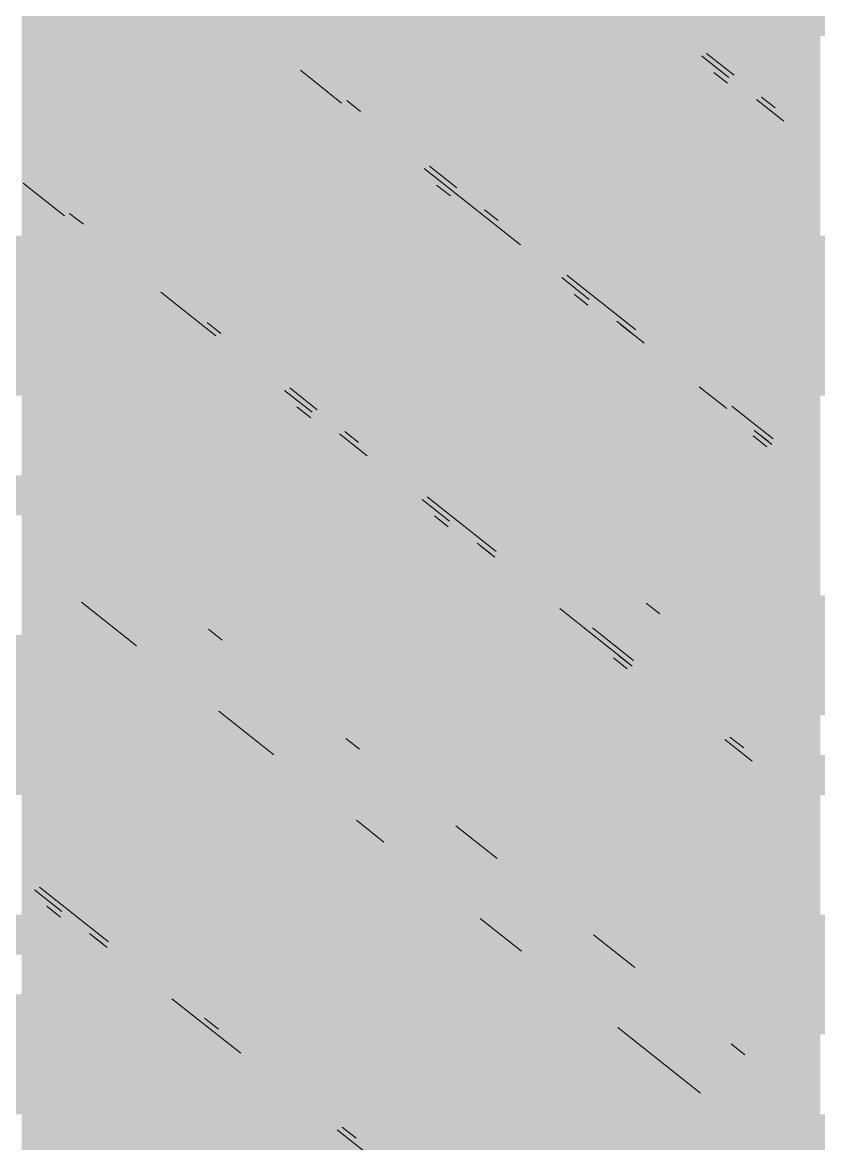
# Paper-space layout '03 3D Building and Roof' of a CAD drawing. Header units: millimetres. Extents: x 5 to 415, y 5 to 292.
# Drawn here: x 260.909 to 262.83, y 83.604 to 86.311 of the extents above; entities that cross this region are included whole.
import ezdxf

# ---------------------------------------------------------------- set-up
doc = ezdxf.new("R2010")
doc.units = ezdxf.units.MM
doc.layers.add('EXISTING', color=7, linetype='Continuous')
doc.layers.add('IMAGES', color=7, linetype='Continuous')

# ---------------------------------------------------------------- blocks, each defined once
blk = doc.blocks.new('SHEET_03')
at = {"layer": 'EXISTING', "color": 250, "lineweight": 9}
for p, q in [((262.5474, 86.2302), (262.6138, 86.1775)), ((262.6263, 86.1834), (262.5599, 86.2361)), ((261.5797, 86.1952), (261.6793, 86.1161)), ((262.6107, 86.1639), (262.5775, 86.1903)), ((261.725, 86.0957), (261.6918, 86.122)), ((262.6802, 86.1249), (262.7466, 86.0722)), ((262.7259, 86.1044), (262.6927, 86.1307)), ((261.8785, 85.9581), (262.1109, 85.7737)), ((261.9574, 85.9113), (261.891, 85.964)), ((260.9108, 85.9231), (261.0104, 85.844)), ((261.9418, 85.8918), (261.9086, 85.9181)), ((261.0561, 85.8236), (261.0229, 85.8499)), ((262.057, 85.8323), (262.0238, 85.8586)), ((262.3889, 85.5689), (262.2229, 85.7006)), ((262.2105, 85.6947), (262.2769, 85.642)), ((261.2428, 85.6597), (261.3756, 85.5543)), ((262.2737, 85.6284), (262.2405, 85.6548)), ((261.3881, 85.5602), (261.3549, 85.5865)), ((262.3432, 85.5894), (262.4096, 85.5367)), ((262.3858, 85.5553), (262.3526, 85.5816)), ((261.6204, 85.3758), (261.554, 85.4285)), ((262.5424, 85.4313), (262.6088, 85.3787)), ((261.5416, 85.4226), (261.6079, 85.3699)), ((261.6048, 85.3563), (261.5716, 85.3827)), ((262.7209, 85.3055), (262.6213, 85.3845)), ((261.72, 85.2968), (261.6868, 85.3231)), ((262.6752, 85.326), (262.7084, 85.2996)), ((261.6743, 85.3173), (261.7407, 85.2646)), ((262.7053, 85.286), (262.6721, 85.3124)), ((262.7177, 85.2919), (262.6845, 85.3182)), ((261.8735, 85.1592), (261.9399, 85.1065)), ((262.052, 85.0334), (261.886, 85.1651)), ((261.9368, 85.0929), (261.9036, 85.1193)), ((262.0063, 85.0539), (262.0395, 85.0275)), ((262.0488, 85.0198), (262.0156, 85.0461)), ((261.0512, 84.9113), (261.184, 84.806)), ((262.2055, 84.8958), (262.3714, 84.7641)), ((262.4475, 84.8828), (262.4143, 84.9091)), ((261.3909, 84.8193), (261.3577, 84.8456)), ((262.3839, 84.77), (262.2843, 84.849)), ((262.3808, 84.7564), (262.3476, 84.7827)), ((262.3683, 84.7505), (262.3351, 84.7769)), ((261.3832, 84.648), (261.516, 84.5426)), ((261.7228, 84.5559), (261.6897, 84.5822)), ((262.6038, 84.5798), (262.6702, 84.5271)), ((262.6495, 84.5593), (262.6163, 84.5856)), ((261.7151, 84.3846), (261.7815, 84.3319)), ((262.0548, 84.2925), (261.9552, 84.3715)), ((260.938, 84.2169), (261.0044, 84.1643)), ((261.1165, 84.0911), (260.9505, 84.2228)), ((261.0012, 84.1506), (260.9681, 84.177)), ((262.0139, 84.1475), (262.1135, 84.0685)), ((261.0708, 84.1116), (261.104, 84.0852)), ((261.1133, 84.0775), (261.0801, 84.1038)), ((262.3868, 84.0291), (262.2872, 84.1081)), ((261.2699, 83.9536), (261.4359, 83.8219)), ((261.382, 83.8804), (261.3488, 83.9067)), ((262.3458, 83.8841), (262.545, 83.7261)), ((262.6523, 83.8184), (262.6191, 83.8447)), ((261.714, 83.617), (261.6808, 83.6433)), ((261.6683, 83.6375), (261.7347, 83.5848))]:
    blk.add_line(p, q, dxfattribs=at)
at = {"layer": 'IMAGES', "color": 7}
for points in [[(260.9073, 86.1813), (261.2927, 86.1813), (260.9073, 86.3741), (261.2927, 86.3741)], [(261.2927, 86.2777), (261.4855, 86.2777), (261.2927, 86.3741), (261.4855, 86.3741)], [(261.4855, 86.2777), (261.5818, 86.2777), (261.4855, 86.3741), (261.5818, 86.3741)], [(261.5818, 86.2777), (261.6782, 86.2777), (261.5818, 86.3741), (261.6782, 86.3741)], [(261.6782, 86.2777), (262.16, 86.2777), (261.6782, 86.3741), (262.16, 86.3741)], [(262.16, 86.2777), (262.2564, 86.2777), (262.16, 86.3741), (262.2564, 86.3741)], [(262.2564, 86.2777), (262.3527, 86.2777), (262.2564, 86.3741), (262.3527, 86.3741)], [(262.3527, 86.2777), (262.5455, 86.2777), (262.3527, 86.3741), (262.5455, 86.3741)], [(262.5455, 86.2777), (262.6418, 86.2777), (262.5455, 86.3741), (262.6418, 86.3741)], [(262.6418, 86.2777), (263.22, 86.2777), (262.6418, 86.3741), (263.22, 86.3741)], [(261.2927, 86.1813), (261.3891, 86.1813), (261.2927, 86.2777), (261.3891, 86.2777)], [(261.3891, 86.1813), (261.4855, 86.1813), (261.3891, 86.2777), (261.4855, 86.2777)], [(261.4855, 86.1813), (261.5818, 86.1813), (261.4855, 86.2777), (261.5818, 86.2777)], [(261.5818, 86.1813), (261.6782, 86.1813), (261.5818, 86.2777), (261.6782, 86.2777)], [(261.6782, 86.1813), (261.7745, 86.1813), (261.6782, 86.2777), (261.7745, 86.2777)], [(261.7745, 86.1813), (262.2564, 86.1813), (261.7745, 86.2777), (262.2564, 86.2777)], [(262.2564, 86.1813), (262.3527, 86.1813), (262.2564, 86.2777), (262.3527, 86.2777)], [(262.3527, 86.1813), (262.4491, 86.1813), (262.3527, 86.2777), (262.4491, 86.2777)], [(262.4491, 86.1813), (262.6418, 86.1813), (262.4491, 86.2777), (262.6418, 86.2777)], [(262.6418, 86.1813), (262.7382, 86.1813), (262.6418, 86.2777), (262.7382, 86.2777)], [(262.7382, 86.1813), (262.8345, 86.1813), (262.7382, 86.2777), (262.8345, 86.2777)], [(260.9073, 86.0849), (261.0036, 86.0849), (260.9073, 86.1813), (261.0036, 86.1813)], [(261.0036, 86.0849), (261.1, 86.0849), (261.0036, 86.1813), (261.1, 86.1813)], [(261.1, 86.0849), (261.5818, 86.0849), (261.1, 86.1813), (261.5818, 86.1813)], [(261.5818, 86.0849), (261.7745, 86.0849), (261.5818, 86.1813), (261.7745, 86.1813)], [(261.7745, 86.0849), (261.8709, 86.0849), (261.7745, 86.1813), (261.8709, 86.1813)], [(261.8709, 86.0849), (262.4491, 86.0849), (261.8709, 86.1813), (262.4491, 86.1813)], [(262.4491, 86.0849), (262.5455, 86.0849), (262.4491, 86.1813), (262.5455, 86.1813)], [(262.5455, 86.0849), (262.7382, 86.0849), (262.5455, 86.1813), (262.7382, 86.1813)], [(262.7382, 86.0849), (262.8345, 86.0849), (262.7382, 86.1813), (262.8345, 86.1813)], [(260.9073, 85.9885), (261.0036, 85.9885), (260.9073, 86.0849), (261.0036, 86.0849)], [(261.0036, 85.9885), (261.1, 85.9885), (261.0036, 86.0849), (261.1, 86.0849)], [(261.1, 85.9885), (261.1964, 85.9885), (261.1, 86.0849), (261.1964, 86.0849)], [(261.1964, 85.9885), (261.2927, 85.9885), (261.1964, 86.0849), (261.2927, 86.0849)], [(261.2927, 85.9885), (261.5818, 85.9885), (261.2927, 86.0849), (261.5818, 86.0849)], [(261.5818, 85.9885), (261.6782, 85.9885), (261.5818, 86.0849), (261.6782, 86.0849)], [(261.6782, 85.9885), (261.7745, 85.9885), (261.6782, 86.0849), (261.7745, 86.0849)], [(261.7745, 85.9885), (261.8709, 85.9885), (261.7745, 86.0849), (261.8709, 86.0849)], [(261.8709, 85.9885), (261.9673, 85.9885), (261.8709, 86.0849), (261.9673, 86.0849)], [(261.9673, 85.9885), (262.0636, 85.9885), (261.9673, 86.0849), (262.0636, 86.0849)], [(262.0636, 85.9885), (262.5455, 85.9885), (262.0636, 86.0849), (262.5455, 86.0849)], [(262.5455, 85.9885), (262.6418, 85.9885), (262.5455, 86.0849), (262.6418, 86.0849)], [(262.6418, 85.9885), (262.7382, 85.9885), (262.6418, 86.0849), (262.7382, 86.0849)], [(262.7382, 85.9885), (262.8345, 85.9885), (262.7382, 86.0849), (262.8345, 86.0849)], [(260.9073, 85.8921), (261.0036, 85.8921), (260.9073, 85.9885), (261.0036, 85.9885)], [(261.0036, 85.8921), (261.1, 85.8921), (261.0036, 85.9885), (261.1, 85.9885)], [(261.1, 85.8921), (261.1964, 85.8921), (261.1, 85.9885), (261.1964, 85.9885)], [(261.1964, 85.8921), (261.2927, 85.8921), (261.1964, 85.9885), (261.2927, 85.9885)], [(261.2927, 85.8921), (261.3891, 85.8921), (261.2927, 85.9885), (261.3891, 85.9885)], [(261.3891, 85.8921), (261.6782, 85.8921), (261.3891, 85.9885), (261.6782, 85.9885)], [(261.6782, 85.8921), (261.7745, 85.8921), (261.6782, 85.9885), (261.7745, 85.9885)], [(261.7745, 85.8921), (261.9673, 85.8921), (261.7745, 85.9885), (261.9673, 85.9885)], [(261.9673, 85.8921), (262.0636, 85.8921), (261.9673, 85.9885), (262.0636, 85.9885)], [(262.0636, 85.8921), (262.16, 85.8921), (262.0636, 85.9885), (262.16, 85.9885)], [(262.16, 85.8921), (262.6418, 85.8921), (262.16, 85.9885), (262.6418, 85.9885)], [(262.6418, 85.8921), (262.7382, 85.8921), (262.6418, 85.9885), (262.7382, 85.9885)], [(262.7382, 85.8921), (262.8345, 85.8921), (262.7382, 85.9885), (262.8345, 85.9885)], [(260.9073, 85.7957), (261.0036, 85.7957), (260.9073, 85.8921), (261.0036, 85.8921)], [(261.0036, 85.7957), (261.1, 85.7957), (261.0036, 85.8921), (261.1, 85.8921)], [(261.1, 85.7957), (261.1964, 85.7957), (261.1, 85.8921), (261.1964, 85.8921)], [(261.1964, 85.7957), (261.2927, 85.7957), (261.1964, 85.8921), (261.2927, 85.8921)], [(261.2927, 85.7957), (261.4855, 85.7957), (261.2927, 85.8921), (261.4855, 85.8921)], [(261.4855, 85.7957), (261.7745, 85.7957), (261.4855, 85.8921), (261.7745, 85.8921)], [(261.7745, 85.7957), (261.8709, 85.7957), (261.7745, 85.8921), (261.8709, 85.8921)], [(261.8709, 85.7957), (261.9673, 85.7957), (261.8709, 85.8921), (261.9673, 85.8921)], [(261.9673, 85.7957), (262.0636, 85.7957), (261.9673, 85.8921), (262.0636, 85.8921)], [(262.0636, 85.7957), (262.16, 85.7957), (262.0636, 85.8921), (262.16, 85.8921)], [(262.16, 85.7957), (262.2564, 85.7957), (262.16, 85.8921), (262.2564, 85.8921)], [(262.2564, 85.7957), (262.3527, 85.7957), (262.2564, 85.8921), (262.3527, 85.8921)], [(262.3527, 85.7957), (262.8345, 85.7957), (262.3527, 85.8921), (262.8345, 85.8921)], [(260.4255, 85.6993), (261.0036, 85.6993), (260.4255, 85.7957), (261.0036, 85.7957)], [(261.0036, 85.6029), (261.1, 85.6029), (261.0036, 85.7957), (261.1, 85.7957)], [(261.1, 85.6993), (261.1964, 85.6993), (261.1, 85.7957), (261.1964, 85.7957)], [(261.1964, 85.6993), (261.2927, 85.6993), (261.1964, 85.7957), (261.2927, 85.7957)], [(261.2927, 85.6993), (261.3891, 85.6993), (261.2927, 85.7957), (261.3891, 85.7957)], [(261.3891, 85.6993), (261.4855, 85.6993), (261.3891, 85.7957), (261.4855, 85.7957)], [(261.4855, 85.6993), (261.5818, 85.6993), (261.4855, 85.7957), (261.5818, 85.7957)], [(261.5818, 85.6993), (261.8709, 85.6993), (261.5818, 85.7957), (261.8709, 85.7957)], [(261.8709, 85.6993), (261.9673, 85.6993), (261.8709, 85.7957), (261.9673, 85.7957)], [(261.9673, 85.6993), (262.0636, 85.6993), (261.9673, 85.7957), (262.0636, 85.7957)], [(262.0636, 85.6993), (262.16, 85.6993), (262.0636, 85.7957), (262.16, 85.7957)], [(262.16, 85.6993), (262.3527, 85.6993), (262.16, 85.7957), (262.3527, 85.7957)], [(262.3527, 85.6993), (262.4491, 85.6993), (262.3527, 85.7957), (262.4491, 85.7957)], [(262.4491, 85.6993), (263.0273, 85.6993), (262.4491, 85.7957), (263.0273, 85.7957)], [(260.6182, 85.6029), (261.0036, 85.6029), (260.6182, 85.6993), (261.0036, 85.6993)], [(261.1, 85.6029), (261.2927, 85.6029), (261.1, 85.6993), (261.2927, 85.6993)], [(261.2927, 85.6029), (261.3891, 85.6029), (261.2927, 85.6993), (261.3891, 85.6993)], [(261.3891, 85.6029), (261.4855, 85.6029), (261.3891, 85.6993), (261.4855, 85.6993)], [(261.4855, 85.6029), (261.5818, 85.6029), (261.4855, 85.6993), (261.5818, 85.6993)], [(261.5818, 85.6029), (261.6782, 85.6029), (261.5818, 85.6993), (261.6782, 85.6993)], [(261.6782, 85.6029), (262.0636, 85.6029), (261.6782, 85.6993), (262.0636, 85.6993)], [(262.0636, 85.6029), (262.16, 85.6029), (262.0636, 85.6993), (262.16, 85.6993)], [(262.16, 85.6029), (262.3527, 85.6029), (262.16, 85.6993), (262.3527, 85.6993)], [(262.3527, 85.6029), (262.4491, 85.6029), (262.3527, 85.6993), (262.4491, 85.6993)], [(262.4491, 85.6029), (262.5455, 85.6029), (262.4491, 85.6993), (262.5455, 85.6993)], [(262.5455, 85.6029), (263.0273, 85.6029), (262.5455, 85.6993), (263.0273, 85.6993)], [(260.7145, 85.5065), (261.1, 85.5065), (260.7145, 85.6029), (261.1, 85.6029)], [(261.1, 85.5065), (261.2927, 85.5065), (261.1, 85.6029), (261.2927, 85.6029)], [(261.2927, 85.5065), (261.3891, 85.5065), (261.2927, 85.6029), (261.3891, 85.6029)], [(261.3891, 85.5065), (261.4855, 85.5065), (261.3891, 85.6029), (261.4855, 85.6029)], [(261.4855, 85.5065), (261.5818, 85.5065), (261.4855, 85.6029), (261.5818, 85.6029)], [(261.5818, 85.5065), (261.6782, 85.5065), (261.5818, 85.6029), (261.6782, 85.6029)], [(261.6782, 85.5065), (261.7745, 85.5065), (261.6782, 85.6029), (261.7745, 85.6029)], [(261.7745, 85.5065), (261.8709, 85.5065), (261.7745, 85.6029), (261.8709, 85.6029)], [(261.8709, 85.5065), (262.16, 85.5065), (261.8709, 85.6029), (262.16, 85.6029)], [(262.16, 85.5065), (262.2564, 85.5065), (262.16, 85.6029), (262.2564, 85.6029)], [(262.2564, 85.5065), (262.4491, 85.5065), (262.2564, 85.6029), (262.4491, 85.6029)], [(262.4491, 85.5065), (262.5455, 85.5065), (262.4491, 85.6029), (262.5455, 85.6029)], [(262.5455, 85.5065), (262.6418, 85.5065), (262.5455, 85.6029), (262.6418, 85.6029)], [(262.6418, 85.5065), (263.1236, 85.5065), (262.6418, 85.6029), (263.1236, 85.6029)], [(260.8109, 85.4101), (261.2927, 85.4101), (260.8109, 85.5065), (261.2927, 85.5065)], [(261.2927, 85.4101), (261.3891, 85.4101), (261.2927, 85.5065), (261.3891, 85.5065)], [(261.3891, 85.4101), (261.4855, 85.4101), (261.3891, 85.5065), (261.4855, 85.5065)], [(261.4855, 85.4101), (261.5818, 85.4101), (261.4855, 85.5065), (261.5818, 85.5065)], [(261.5818, 85.4101), (261.6782, 85.4101), (261.5818, 85.5065), (261.6782, 85.5065)], [(261.6782, 85.4101), (261.7745, 85.4101), (261.6782, 85.5065), (261.7745, 85.5065)], [(261.7745, 85.4101), (261.8709, 85.4101), (261.7745, 85.5065), (261.8709, 85.5065)], [(261.8709, 85.4101), (261.9673, 85.4101), (261.8709, 85.5065), (261.9673, 85.5065)], [(261.9673, 85.4101), (262.2564, 85.4101), (261.9673, 85.5065), (262.2564, 85.5065)], [(262.2564, 85.4101), (262.3527, 85.4101), (262.2564, 85.5065), (262.3527, 85.5065)], [(262.3527, 85.4101), (262.4491, 85.4101), (262.3527, 85.5065), (262.4491, 85.5065)], [(262.4491, 85.4101), (262.5455, 85.4101), (262.4491, 85.5065), (262.5455, 85.5065)], [(262.5455, 85.4101), (262.6418, 85.4101), (262.5455, 85.5065), (262.6418, 85.5065)], [(262.6418, 85.4101), (263.3164, 85.4101), (262.6418, 85.5065), (263.3164, 85.5065)], [(260.9073, 85.3137), (261.3891, 85.3137), (260.9073, 85.4101), (261.3891, 85.4101)], [(261.3891, 85.3137), (261.4855, 85.3137), (261.3891, 85.4101), (261.4855, 85.4101)], [(261.4855, 85.3137), (261.5818, 85.3137), (261.4855, 85.4101), (261.5818, 85.4101)], [(261.5818, 85.3137), (261.6782, 85.3137), (261.5818, 85.4101), (261.6782, 85.4101)], [(261.6782, 85.3137), (261.7745, 85.3137), (261.6782, 85.4101), (261.7745, 85.4101)], [(261.7745, 85.3137), (261.8709, 85.3137), (261.7745, 85.4101), (261.8709, 85.4101)], [(261.8709, 85.3137), (261.9673, 85.3137), (261.8709, 85.4101), (261.9673, 85.4101)], [(261.9673, 85.3137), (262.0636, 85.3137), (261.9673, 85.4101), (262.0636, 85.4101)], [(262.0636, 85.3137), (262.16, 85.3137), (262.0636, 85.4101), (262.16, 85.4101)], [(262.16, 85.3137), (262.3527, 85.3137), (262.16, 85.4101), (262.3527, 85.4101)], [(262.3527, 85.3137), (262.4491, 85.3137), (262.3527, 85.4101), (262.4491, 85.4101)], [(262.4491, 85.3137), (262.5455, 85.3137), (262.4491, 85.4101), (262.5455, 85.4101)], [(262.5455, 85.3137), (262.7382, 85.3137), (262.5455, 85.4101), (262.7382, 85.4101)], [(262.7382, 85.3137), (262.8345, 85.3137), (262.7382, 85.4101), (262.8345, 85.4101)], [(260.9073, 85.2173), (261.0036, 85.2173), (260.9073, 85.3137), (261.0036, 85.3137)], [(261.0036, 85.2173), (261.1, 85.2173), (261.0036, 85.3137), (261.1, 85.3137)], [(261.1, 85.2173), (261.4855, 85.2173), (261.1, 85.3137), (261.4855, 85.3137)], [(261.4855, 85.2173), (261.5818, 85.2173), (261.4855, 85.3137), (261.5818, 85.3137)], [(261.5818, 85.2173), (261.6782, 85.2173), (261.5818, 85.3137), (261.6782, 85.3137)], [(261.6782, 85.2173), (261.7745, 85.2173), (261.6782, 85.3137), (261.7745, 85.3137)], [(261.7745, 85.2173), (261.8709, 85.2173), (261.7745, 85.3137), (261.8709, 85.3137)], [(261.8709, 85.2173), (261.9673, 85.2173), (261.8709, 85.3137), (261.9673, 85.3137)], [(261.9673, 85.2173), (262.0636, 85.2173), (261.9673, 85.3137), (262.0636, 85.3137)], [(262.0636, 85.2173), (262.16, 85.2173), (262.0636, 85.3137), (262.16, 85.3137)], [(262.16, 85.2173), (262.2564, 85.2173), (262.16, 85.3137), (262.2564, 85.3137)], [(262.2564, 85.2173), (262.6418, 85.2173), (262.2564, 85.3137), (262.6418, 85.3137)], [(262.6418, 85.2173), (262.8345, 85.2173), (262.6418, 85.3137), (262.8345, 85.3137)], [(260.7145, 85.1208), (261.0036, 85.1208), (260.7145, 85.2173), (261.0036, 85.2173)], [(261.0036, 85.1208), (261.1, 85.1208), (261.0036, 85.2173), (261.1, 85.2173)], [(261.1, 85.1208), (261.1964, 85.1208), (261.1, 85.2173), (261.1964, 85.2173)], [(261.1964, 85.1208), (261.5818, 85.1208), (261.1964, 85.2173), (261.5818, 85.2173)], [(261.5818, 85.1208), (261.6782, 85.1208), (261.5818, 85.2173), (261.6782, 85.2173)], [(261.6782, 85.1208), (261.7745, 85.1208), (261.6782, 85.2173), (261.7745, 85.2173)], [(261.7745, 85.1208), (261.8709, 85.1208), (261.7745, 85.2173), (261.8709, 85.2173)], [(261.8709, 85.1208), (261.9673, 85.1208), (261.8709, 85.2173), (261.9673, 85.2173)], [(261.9673, 85.1208), (262.0636, 85.1208), (261.9673, 85.2173), (262.0636, 85.2173)], [(262.0636, 85.1208), (262.16, 85.1208), (262.0636, 85.2173), (262.16, 85.2173)], [(262.16, 85.1208), (262.2564, 85.1208), (262.16, 85.2173), (262.2564, 85.2173)], [(262.2564, 85.1208), (262.3527, 85.1208), (262.2564, 85.2173), (262.3527, 85.2173)], [(262.3527, 85.1208), (262.6418, 85.1208), (262.3527, 85.2173), (262.6418, 85.2173)], [(262.6418, 85.1208), (262.7382, 85.1208), (262.6418, 85.2173), (262.7382, 85.2173)], [(262.7382, 85.1208), (262.8345, 85.1208), (262.7382, 85.2173), (262.8345, 85.2173)], [(260.9073, 85.0244), (261.1, 85.0244), (260.9073, 85.1208), (261.1, 85.1208)], [(261.1, 85.0244), (261.1964, 85.0244), (261.1, 85.1208), (261.1964, 85.1208)], [(261.1964, 85.0244), (261.2927, 85.0244), (261.1964, 85.1208), (261.2927, 85.1208)], [(261.2927, 85.0244), (261.3891, 85.0244), (261.2927, 85.1208), (261.3891, 85.1208)], [(261.3891, 85.0244), (261.6782, 85.0244), (261.3891, 85.1208), (261.6782, 85.1208)], [(261.6782, 85.0244), (261.7745, 85.0244), (261.6782, 85.1208), (261.7745, 85.1208)], [(261.7745, 85.0244), (261.8709, 85.0244), (261.7745, 85.1208), (261.8709, 85.1208)], [(261.8709, 85.0244), (261.9673, 85.0244), (261.8709, 85.1208), (261.9673, 85.1208)], [(261.9673, 85.0244), (262.0636, 85.0244), (261.9673, 85.1208), (262.0636, 85.1208)], [(262.0636, 85.0244), (262.16, 85.0244), (262.0636, 85.1208), (262.16, 85.1208)], [(262.16, 85.0244), (262.2564, 85.0244), (262.16, 85.1208), (262.2564, 85.1208)], [(262.2564, 85.0244), (262.4491, 85.0244), (262.2564, 85.1208), (262.4491, 85.1208)], [(262.4491, 85.0244), (262.7382, 85.0244), (262.4491, 85.1208), (262.7382, 85.1208)], [(262.7382, 85.0244), (262.8345, 85.0244), (262.7382, 85.1208), (262.8345, 85.1208)], [(260.9073, 84.928), (261.0036, 84.928), (260.9073, 85.0244), (261.0036, 85.0244)], [(261.0036, 84.928), (261.1964, 84.928), (261.0036, 85.0244), (261.1964, 85.0244)], [(261.1964, 84.928), (261.2927, 84.928), (261.1964, 85.0244), (261.2927, 85.0244)], [(261.2927, 84.928), (261.3891, 84.928), (261.2927, 85.0244), (261.3891, 85.0244)], [(261.3891, 84.928), (261.4855, 84.928), (261.3891, 85.0244), (261.4855, 85.0244)], [(261.4855, 84.928), (261.8709, 84.928), (261.4855, 85.0244), (261.8709, 85.0244)], [(261.8709, 84.928), (261.9673, 84.928), (261.8709, 85.0244), (261.9673, 85.0244)], [(261.9673, 84.928), (262.0636, 84.928), (261.9673, 85.0244), (262.0636, 85.0244)], [(262.0636, 84.928), (262.16, 84.928), (262.0636, 85.0244), (262.16, 85.0244)], [(262.16, 84.928), (262.3527, 84.928), (262.16, 85.0244), (262.3527, 85.0244)], [(262.3527, 84.928), (262.4491, 84.928), (262.3527, 85.0244), (262.4491, 85.0244)], [(262.4491, 84.928), (262.5455, 84.928), (262.4491, 85.0244), (262.5455, 85.0244)], [(262.5455, 84.928), (262.8345, 84.928), (262.5455, 85.0244), (262.8345, 85.0244)], [(260.9073, 84.8316), (261.0036, 84.8316), (260.9073, 84.928), (261.0036, 84.928)], [(261.0036, 84.8316), (261.1, 84.8316), (261.0036, 84.928), (261.1, 84.928)], [(261.1, 84.8316), (261.1964, 84.8316), (261.1, 84.928), (261.1964, 84.928)], [(261.1964, 84.8316), (261.2927, 84.8316), (261.1964, 84.928), (261.2927, 84.928)], [(261.2927, 84.8316), (261.3891, 84.8316), (261.2927, 84.928), (261.3891, 84.928)], [(261.3891, 84.8316), (261.5818, 84.8316), (261.3891, 84.928), (261.5818, 84.928)], [(261.5818, 84.8316), (261.9673, 84.8316), (261.5818, 84.928), (261.9673, 84.928)], [(261.9673, 84.8316), (262.0636, 84.8316), (261.9673, 84.928), (262.0636, 84.928)], [(262.0636, 84.8316), (262.16, 84.8316), (262.0636, 84.928), (262.16, 84.928)], [(262.16, 84.8316), (262.2564, 84.8316), (262.16, 84.928), (262.2564, 84.928)], [(262.2564, 84.8316), (262.3527, 84.8316), (262.2564, 84.928), (262.3527, 84.928)], [(262.3527, 84.8316), (262.4491, 84.8316), (262.3527, 84.928), (262.4491, 84.928)], [(262.4491, 84.8316), (262.5455, 84.8316), (262.4491, 84.928), (262.5455, 84.928)], [(262.5455, 84.8316), (262.6418, 84.8316), (262.5455, 84.928), (262.6418, 84.928)], [(262.6418, 84.8316), (262.7382, 84.8316), (262.6418, 84.928), (262.7382, 84.928)], [(262.7382, 84.8316), (262.9309, 84.8316), (262.7382, 84.928), (262.9309, 84.928)], [(260.5218, 84.7352), (261.0036, 84.7352), (260.5218, 84.8316), (261.0036, 84.8316)], [(261.0036, 84.7352), (261.1, 84.7352), (261.0036, 84.8316), (261.1, 84.8316)], [(261.1, 84.7352), (261.1964, 84.7352), (261.1, 84.8316), (261.1964, 84.8316)], [(261.1964, 84.7352), (261.2927, 84.7352), (261.1964, 84.8316), (261.2927, 84.8316)], [(261.2927, 84.7352), (261.3891, 84.7352), (261.2927, 84.8316), (261.3891, 84.8316)], [(261.3891, 84.7352), (261.4855, 84.7352), (261.3891, 84.8316), (261.4855, 84.8316)], [(261.4855, 84.7352), (261.5818, 84.7352), (261.4855, 84.8316), (261.5818, 84.8316)], [(261.5818, 84.7352), (261.6782, 84.7352), (261.5818, 84.8316), (261.6782, 84.8316)], [(261.6782, 84.7352), (262.0636, 84.7352), (261.6782, 84.8316), (262.0636, 84.8316)], [(262.0636, 84.7352), (262.2564, 84.7352), (262.0636, 84.8316), (262.2564, 84.8316)], [(262.2564, 84.7352), (262.3527, 84.7352), (262.2564, 84.8316), (262.3527, 84.8316)], [(262.3527, 84.7352), (262.4491, 84.7352), (262.3527, 84.8316), (262.4491, 84.8316)], [(262.4491, 84.7352), (262.5455, 84.7352), (262.4491, 84.8316), (262.5455, 84.8316)], [(262.5455, 84.7352), (262.6418, 84.7352), (262.5455, 84.8316), (262.6418, 84.8316)], [(262.6418, 84.7352), (262.7382, 84.7352), (262.6418, 84.8316), (262.7382, 84.8316)], [(262.7382, 84.7352), (263.1236, 84.7352), (262.7382, 84.8316), (263.1236, 84.8316)], [(260.6182, 84.6388), (261.1964, 84.6388), (260.6182, 84.7352), (261.1964, 84.7352)], [(261.1964, 84.6388), (261.2927, 84.6388), (261.1964, 84.7352), (261.2927, 84.7352)], [(261.2927, 84.6388), (261.3891, 84.6388), (261.2927, 84.7352), (261.3891, 84.7352)], [(261.3891, 84.6388), (261.5818, 84.6388), (261.3891, 84.7352), (261.5818, 84.7352)], [(261.5818, 84.6388), (261.6782, 84.6388), (261.5818, 84.7352), (261.6782, 84.7352)], [(261.6782, 84.6388), (262.2564, 84.6388), (261.6782, 84.7352), (262.2564, 84.7352)], [(262.2564, 84.6388), (262.3527, 84.6388), (262.2564, 84.7352), (262.3527, 84.7352)], [(262.3527, 84.6388), (262.4491, 84.6388), (262.3527, 84.7352), (262.4491, 84.7352)], [(262.4491, 84.6388), (262.5455, 84.6388), (262.4491, 84.7352), (262.5455, 84.7352)], [(262.5455, 84.6388), (262.7382, 84.6388), (262.5455, 84.7352), (262.7382, 84.7352)], [(262.7382, 84.6388), (262.9309, 84.6388), (262.7382, 84.7352), (262.9309, 84.7352)], [(260.7145, 84.5424), (261.1964, 84.5424), (260.7145, 84.6388), (261.1964, 84.6388)], [(261.1964, 84.5424), (261.2927, 84.5424), (261.1964, 84.6388), (261.2927, 84.6388)], [(261.2927, 84.5424), (261.3891, 84.5424), (261.2927, 84.6388), (261.3891, 84.6388)], [(261.3891, 84.5424), (261.4855, 84.5424), (261.3891, 84.6388), (261.4855, 84.6388)], [(261.4855, 84.5424), (261.5818, 84.5424), (261.4855, 84.6388), (261.5818, 84.6388)], [(261.5818, 84.5424), (261.6782, 84.5424), (261.5818, 84.6388), (261.6782, 84.6388)], [(261.6782, 84.5424), (261.7745, 84.5424), (261.6782, 84.6388), (261.7745, 84.6388)], [(261.7745, 84.5424), (261.8709, 84.5424), (261.7745, 84.6388), (261.8709, 84.6388)], [(261.8709, 84.5424), (262.3527, 84.5424), (261.8709, 84.6388), (262.3527, 84.6388)], [(262.3527, 84.5424), (262.4491, 84.5424), (262.3527, 84.6388), (262.4491, 84.6388)], [(262.4491, 84.5424), (262.5455, 84.5424), (262.4491, 84.6388), (262.5455, 84.6388)], [(262.5455, 84.5424), (262.6418, 84.5424), (262.5455, 84.6388), (262.6418, 84.6388)], [(262.6418, 84.5424), (262.7382, 84.5424), (262.6418, 84.6388), (262.7382, 84.6388)], [(262.7382, 84.5424), (262.8345, 84.5424), (262.7382, 84.6388), (262.8345, 84.6388)], [(260.8109, 84.446), (261.2927, 84.446), (260.8109, 84.5424), (261.2927, 84.5424)], [(261.2927, 84.446), (261.3891, 84.446), (261.2927, 84.5424), (261.3891, 84.5424)], [(261.3891, 84.446), (261.4855, 84.446), (261.3891, 84.5424), (261.4855, 84.5424)], [(261.4855, 84.446), (261.5818, 84.446), (261.4855, 84.5424), (261.5818, 84.5424)], [(261.5818, 84.446), (261.8709, 84.446), (261.5818, 84.5424), (261.8709, 84.5424)], [(261.8709, 84.446), (262.0636, 84.446), (261.8709, 84.5424), (262.0636, 84.5424)], [(262.0636, 84.446), (262.4491, 84.446), (262.0636, 84.5424), (262.4491, 84.5424)], [(262.4491, 84.446), (262.5455, 84.446), (262.4491, 84.5424), (262.5455, 84.5424)], [(262.5455, 84.446), (262.6418, 84.446), (262.5455, 84.5424), (262.6418, 84.5424)], [(262.6418, 84.446), (262.7382, 84.446), (262.6418, 84.5424), (262.7382, 84.5424)], [(262.7382, 84.446), (262.9309, 84.446), (262.7382, 84.5424), (262.9309, 84.5424)], [(260.9073, 84.3496), (261.0036, 84.3496), (260.9073, 84.446), (261.0036, 84.446)], [(261.0036, 84.3496), (261.3891, 84.3496), (261.0036, 84.446), (261.3891, 84.446)], [(261.3891, 84.3496), (261.4855, 84.3496), (261.3891, 84.446), (261.4855, 84.446)], [(261.4855, 84.3496), (261.5818, 84.3496), (261.4855, 84.446), (261.5818, 84.446)], [(261.5818, 84.3496), (261.6782, 84.3496), (261.5818, 84.446), (261.6782, 84.446)], [(261.6782, 84.3496), (261.7745, 84.3496), (261.6782, 84.446), (261.7745, 84.446)], [(261.7745, 84.3496), (261.8709, 84.3496), (261.7745, 84.446), (261.8709, 84.446)], [(261.8709, 84.3496), (261.9673, 84.3496), (261.8709, 84.446), (261.9673, 84.446)], [(261.9673, 84.3496), (262.0636, 84.3496), (261.9673, 84.446), (262.0636, 84.446)], [(262.0636, 84.3496), (262.16, 84.3496), (262.0636, 84.446), (262.16, 84.446)], [(262.16, 84.3496), (262.5455, 84.3496), (262.16, 84.446), (262.5455, 84.446)], [(262.5455, 84.3496), (262.6418, 84.3496), (262.5455, 84.446), (262.6418, 84.446)], [(262.6418, 84.3496), (262.7382, 84.3496), (262.6418, 84.446), (262.7382, 84.446)], [(262.7382, 84.3496), (262.8345, 84.3496), (262.7382, 84.446), (262.8345, 84.446)], [(260.9073, 84.2532), (261.1, 84.2532), (260.9073, 84.3496), (261.1, 84.3496)], [(261.1, 84.2532), (261.5818, 84.2532), (261.1, 84.3496), (261.5818, 84.3496)], [(261.5818, 84.2532), (261.6782, 84.2532), (261.5818, 84.3496), (261.6782, 84.3496)], [(261.6782, 84.2532), (261.7745, 84.2532), (261.6782, 84.3496), (261.7745, 84.3496)], [(261.7745, 84.2532), (261.8709, 84.2532), (261.7745, 84.3496), (261.8709, 84.3496)], [(261.8709, 84.2532), (261.9673, 84.2532), (261.8709, 84.3496), (261.9673, 84.3496)], [(261.9673, 84.2532), (262.0636, 84.2532), (261.9673, 84.3496), (262.0636, 84.3496)], [(262.0636, 84.2532), (262.16, 84.2532), (262.0636, 84.3496), (262.16, 84.3496)], [(262.16, 84.2532), (262.2564, 84.2532), (262.16, 84.3496), (262.2564, 84.3496)], [(262.2564, 84.2532), (262.7382, 84.2532), (262.2564, 84.3496), (262.7382, 84.3496)], [(262.7382, 84.2532), (262.8345, 84.2532), (262.7382, 84.3496), (262.8345, 84.3496)], [(260.9073, 84.1568), (261.0036, 84.1568), (260.9073, 84.2532), (261.0036, 84.2532)], [(261.0036, 84.1568), (261.1, 84.1568), (261.0036, 84.2532), (261.1, 84.2532)], [(261.1, 84.1568), (261.1964, 84.1568), (261.1, 84.2532), (261.1964, 84.2532)], [(261.1964, 84.1568), (261.6782, 84.1568), (261.1964, 84.2532), (261.6782, 84.2532)], [(261.6782, 84.1568), (261.7745, 84.1568), (261.6782, 84.2532), (261.7745, 84.2532)], [(261.7745, 84.1568), (261.9673, 84.1568), (261.7745, 84.2532), (261.9673, 84.2532)], [(261.9673, 84.1568), (262.0636, 84.1568), (261.9673, 84.2532), (262.0636, 84.2532)], [(262.0636, 84.1568), (262.16, 84.1568), (262.0636, 84.2532), (262.16, 84.2532)], [(262.16, 84.1568), (262.2564, 84.1568), (262.16, 84.2532), (262.2564, 84.2532)], [(262.2564, 84.1568), (262.3527, 84.1568), (262.2564, 84.2532), (262.3527, 84.2532)], [(262.3527, 84.1568), (262.4491, 84.1568), (262.3527, 84.2532), (262.4491, 84.2532)], [(262.4491, 84.1568), (262.8345, 84.1568), (262.4491, 84.2532), (262.8345, 84.2532)], [(260.8109, 84.0604), (261.0036, 84.0604), (260.8109, 84.1568), (261.0036, 84.1568)], [(261.0036, 84.0604), (261.1964, 84.0604), (261.0036, 84.1568), (261.1964, 84.1568)], [(261.1964, 84.0604), (261.2927, 84.0604), (261.1964, 84.1568), (261.2927, 84.1568)], [(261.2927, 84.0604), (261.3891, 84.0604), (261.2927, 84.1568), (261.3891, 84.1568)], [(261.3891, 84.0604), (261.8709, 84.0604), (261.3891, 84.1568), (261.8709, 84.1568)], [(261.8709, 84.0604), (261.9673, 84.0604), (261.8709, 84.1568), (261.9673, 84.1568)], [(261.9673, 84.0604), (262.0636, 84.0604), (261.9673, 84.1568), (262.0636, 84.1568)], [(262.0636, 84.0604), (262.16, 84.0604), (262.0636, 84.1568), (262.16, 84.1568)], [(262.16, 84.0604), (262.2564, 84.0604), (262.16, 84.1568), (262.2564, 84.1568)], [(262.2564, 84.0604), (262.3527, 84.0604), (262.2564, 84.1568), (262.3527, 84.1568)], [(262.3527, 84.0604), (262.4491, 84.0604), (262.3527, 84.1568), (262.4491, 84.1568)], [(262.4491, 84.0604), (262.5455, 84.0604), (262.4491, 84.1568), (262.5455, 84.1568)], [(262.5455, 84.0604), (262.9309, 84.0604), (262.5455, 84.1568), (262.9309, 84.1568)], [(260.9073, 83.964), (261.0036, 83.964), (260.9073, 84.0604), (261.0036, 84.0604)], [(261.0036, 83.964), (261.1, 83.964), (261.0036, 84.0604), (261.1, 84.0604)], [(261.1, 83.964), (261.2927, 83.964), (261.1, 84.0604), (261.2927, 84.0604)], [(261.2927, 83.964), (261.3891, 83.964), (261.2927, 84.0604), (261.3891, 84.0604)], [(261.3891, 83.964), (261.4855, 83.964), (261.3891, 84.0604), (261.4855, 84.0604)], [(261.4855, 83.964), (261.9673, 83.964), (261.4855, 84.0604), (261.9673, 84.0604)], [(261.9673, 83.964), (262.0636, 83.964), (261.9673, 84.0604), (262.0636, 84.0604)], [(262.0636, 83.964), (262.16, 83.964), (262.0636, 84.0604), (262.16, 84.0604)], [(262.16, 83.964), (262.3527, 83.964), (262.16, 84.0604), (262.3527, 84.0604)], [(262.3527, 83.964), (262.4491, 83.964), (262.3527, 84.0604), (262.4491, 84.0604)], [(262.4491, 83.964), (262.5455, 83.964), (262.4491, 84.0604), (262.5455, 84.0604)], [(262.5455, 83.964), (262.6418, 83.964), (262.5455, 84.0604), (262.6418, 84.0604)], [(262.6418, 83.964), (262.7382, 83.964), (262.6418, 84.0604), (262.7382, 84.0604)], [(262.7382, 83.964), (263.0273, 83.964), (262.7382, 84.0604), (263.0273, 84.0604)], [(260.5218, 83.8676), (261.1, 83.8676), (260.5218, 83.964), (261.1, 83.964)], [(261.1, 83.8676), (261.1964, 83.8676), (261.1, 83.964), (261.1964, 83.964)], [(261.1964, 83.8676), (261.3891, 83.8676), (261.1964, 83.964), (261.3891, 83.964)], [(261.3891, 83.8676), (261.4855, 83.8676), (261.3891, 83.964), (261.4855, 83.964)], [(261.4855, 83.8676), (261.5818, 83.8676), (261.4855, 83.964), (261.5818, 83.964)], [(261.5818, 83.8676), (262.0636, 83.8676), (261.5818, 83.964), (262.0636, 83.964)], [(262.0636, 83.8676), (262.16, 83.8676), (262.0636, 83.964), (262.16, 83.964)], [(262.16, 83.8676), (262.2564, 83.8676), (262.16, 83.964), (262.2564, 83.964)], [(262.2564, 83.8676), (262.3527, 83.8676), (262.2564, 83.964), (262.3527, 83.964)], [(262.3527, 83.8676), (262.5455, 83.8676), (262.3527, 83.964), (262.5455, 83.964)], [(262.5455, 83.7712), (262.6418, 83.7712), (262.5455, 83.964), (262.6418, 83.964)], [(262.6418, 83.8676), (262.7382, 83.8676), (262.6418, 83.964), (262.7382, 83.964)], [(262.7382, 83.8676), (263.22, 83.8676), (262.7382, 83.964), (263.22, 83.964)], [(260.7145, 83.7712), (261.1964, 83.7712), (260.7145, 83.8676), (261.1964, 83.8676)], [(261.1964, 83.7712), (261.2927, 83.7712), (261.1964, 83.8676), (261.2927, 83.8676)], [(261.2927, 83.7712), (261.4855, 83.7712), (261.2927, 83.8676), (261.4855, 83.8676)], [(261.4855, 83.7712), (261.5818, 83.7712), (261.4855, 83.8676), (261.5818, 83.8676)], [(261.5818, 83.7712), (262.16, 83.7712), (261.5818, 83.8676), (262.16, 83.8676)], [(262.16, 83.7712), (262.2564, 83.7712), (262.16, 83.8676), (262.2564, 83.8676)], [(262.2564, 83.7712), (262.3527, 83.7712), (262.2564, 83.8676), (262.3527, 83.8676)], [(262.3527, 83.7712), (262.4491, 83.7712), (262.3527, 83.8676), (262.4491, 83.8676)], [(262.4491, 83.7712), (262.5455, 83.7712), (262.4491, 83.8676), (262.5455, 83.8676)], [(262.6418, 83.7712), (262.7382, 83.7712), (262.6418, 83.8676), (262.7382, 83.8676)], [(262.7382, 83.7712), (262.8345, 83.7712), (262.7382, 83.8676), (262.8345, 83.8676)], [(260.8109, 83.6748), (261.2927, 83.6748), (260.8109, 83.7712), (261.2927, 83.7712)], [(261.2927, 83.6748), (261.3891, 83.6748), (261.2927, 83.7712), (261.3891, 83.7712)], [(261.3891, 83.6748), (261.4855, 83.6748), (261.3891, 83.7712), (261.4855, 83.7712)], [(261.4855, 83.6748), (261.6782, 83.6748), (261.4855, 83.7712), (261.6782, 83.7712)], [(261.6782, 83.6748), (261.7745, 83.6748), (261.6782, 83.7712), (261.7745, 83.7712)], [(261.7745, 83.6748), (261.8709, 83.6748), (261.7745, 83.7712), (261.8709, 83.7712)], [(261.8709, 83.6748), (262.2564, 83.6748), (261.8709, 83.7712), (262.2564, 83.7712)], [(262.2564, 83.6748), (262.3527, 83.6748), (262.2564, 83.7712), (262.3527, 83.7712)], [(262.3527, 83.6748), (262.4491, 83.6748), (262.3527, 83.7712), (262.4491, 83.7712)], [(262.4491, 83.6748), (262.5455, 83.6748), (262.4491, 83.7712), (262.5455, 83.7712)], [(262.5455, 83.6748), (262.8345, 83.6748), (262.5455, 83.7712), (262.8345, 83.7712)], [(260.9073, 83.5784), (261.0036, 83.5784), (260.9073, 83.6748), (261.0036, 83.6748)], [(261.0036, 83.5784), (261.5818, 83.5784), (261.0036, 83.6748), (261.5818, 83.6748)], [(261.5818, 83.5784), (261.7745, 83.5784), (261.5818, 83.6748), (261.7745, 83.6748)], [(261.7745, 83.5784), (261.8709, 83.5784), (261.7745, 83.6748), (261.8709, 83.6748)], [(261.8709, 83.5784), (262.3527, 83.5784), (261.8709, 83.6748), (262.3527, 83.6748)], [(262.3527, 83.5784), (262.4491, 83.5784), (262.3527, 83.6748), (262.4491, 83.6748)], [(262.4491, 83.5784), (262.5455, 83.5784), (262.4491, 83.6748), (262.5455, 83.6748)], [(262.5455, 83.5784), (262.6418, 83.5784), (262.5455, 83.6748), (262.6418, 83.6748)], [(262.6418, 83.5784), (262.9309, 83.5784), (262.6418, 83.6748), (262.9309, 83.6748)]]:
    blk.add_solid(points, dxfattribs=at)

psp = doc.layouts.new('03 3D Building and Roof')

# ---------------------------------------------------------------- block references
psp.add_blockref('SHEET_03', (0, 0))

doc.saveas('drawing.dxf')
